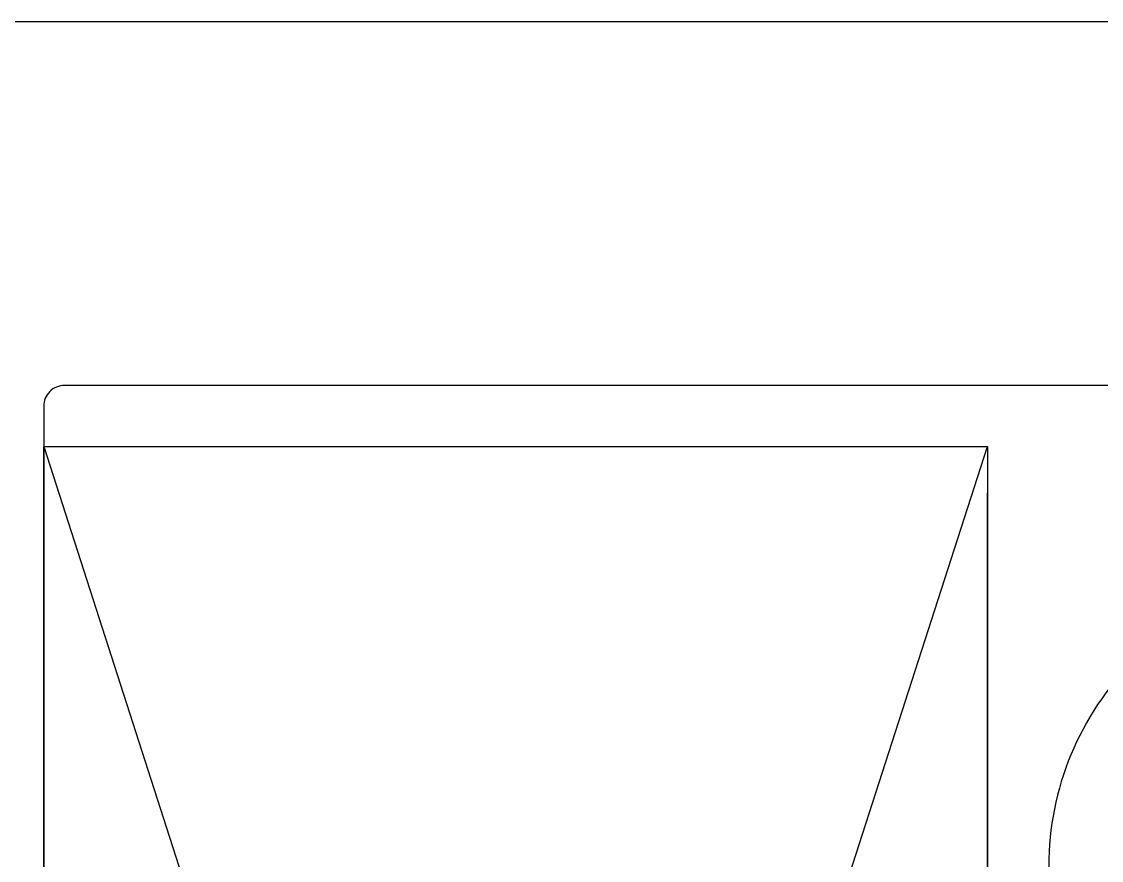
# Model space of a CAD drawing. Extents: x -8 to 56, y -99 to 66.
# Drawn here: x -5.23 to -4.71, y 47.143 to 47.546 of the extents above; entities that cross this region are included whole.
import ezdxf

# ---------------------------------------------------------------- set-up
doc = ezdxf.new("R2010")
doc.units = 0
doc.header["$MEASUREMENT"] = 0
doc.layers.get('0').update_dxf_attribs({"linetype": 'CONTINUOUS'})
for name, color, linetype in [('FRAME', 1, 'CONTINUOUS'), ('GLASS', 7, 'CONTINUOUS'), ('VENT', 5, 'CONTINUOUS')]:
    doc.layers.add(name, color=color, linetype=linetype)

# ---------------------------------------------------------------- blocks, each defined once
blk = doc.blocks.new('3767 LEADSILE')
blk.add_lwpolyline([(3.989, 0.713), (0.14, 0.713, 0.414214), (0, 0.573), (0, -0.573, 0.414214), (0.14, -0.713), (3.989, -0.713, 1)], format="xyb")
blk = doc.blocks.new('3809 BLOCK FRAME')
for points in [[(-0.831, 0.343, -0.414214), (-0.8, 0.374), (-0.72866, 0.374, -0.5024), (-0.69897, 0.33409, 0.280293), (-0.66146, 0.19025, 0.498955), (-0.61253, 0.19797), (-0.61253, 0.19797, 0.334263), (-0.61834, 0.2348, -2.470836), (-0.50566, 0.2348, 0.334263), (-0.51147, 0.19797, 0.498955), (-0.46254, 0.19025, 0.280293), (-0.42503, 0.33409, -0.5024), (-0.39534, 0.374), (-0.106, 0.374, -0.414214), (-0.075, 0.343), (-0.075, 0.093, -0.414214), (-0.106, 0.062), (-0.219, 0.062, 0.414214), (-0.25, 0.031, 0.414214), (-0.219, 0), (0, 0), (0, 1.423, 0.414214)], [(-0.175, 1.1965), (-0.175, 0.464, -0.414214), (-0.185, 0.454), (-1.078, 0.454)]]:
    blk.add_lwpolyline(points, format="xyb")

msp = doc.modelspace()

# ---------------------------------------------------------------- linework, layer by layer
at = {"layer": 'GLASS'}
for p, q in [((-5.21931, 45.93313), (-4.76531, 47.34163)), ((-5.21931, 47.34163), (-4.76531, 45.93313)), ((-5.21931, 45.93313), (-5.21931, 47.34163)), ((-5.21931, 47.34163), (-4.76531, 47.34163)), ((-4.76531, 47.34163), (-4.76531, 45.93313)), ((-4.76531, 45.96389), (-4.76531, 47.31923))]:
    msp.add_line(p, q, dxfattribs=at)

# ---------------------------------------------------------------- block references
at = {"layer": 'FRAME', "xscale": -1, "rotation": 270}
msp.add_blockref('3809 BLOCK FRAME', (-5.67331, 47.54601), dxfattribs=at)
at = {"layer": 'VENT'}
msp.add_blockref('3767 LEADSILE', (-4.73581, 46.56683), dxfattribs=at)

doc.saveas('drawing.dxf')
